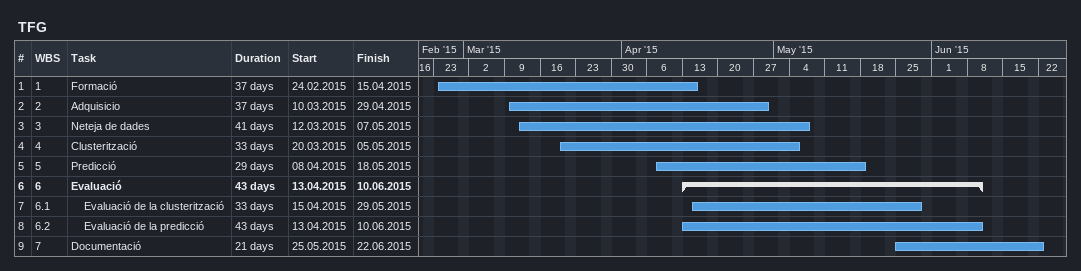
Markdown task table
TFG

| ID | WBS | Task | Duration | Start | Finish |
|---|---|---|---|---|---|
| 1 | 1 | Formació | 37d | 2015-02-24 | 2015-04-15 |
| 2 | 2 | Adquisicio | 37d | 2015-03-10 | 2015-04-29 |
| 3 | 3 | Neteja de dades | 41d | 2015-03-12 | 2015-05-07 |
| 4 | 4 | Clusterització | 33d | 2015-03-20 | 2015-05-05 |
| 5 | 5 | Predicció | 29d | 2015-04-08 | 2015-05-18 |
| 6 | 6 | **Evaluació** | 43d | 2015-04-13 | 2015-06-10 |
| 7 | 6.1 | Evaluació de la clusterització | 33d | 2015-04-15 | 2015-05-29 |
| 8 | 6.2 | Evaluació de la predicció | 43d | 2015-04-13 | 2015-06-10 |
| 9 | 7 | Documentació | 21d | 2015-05-25 | 2015-06-22 |
